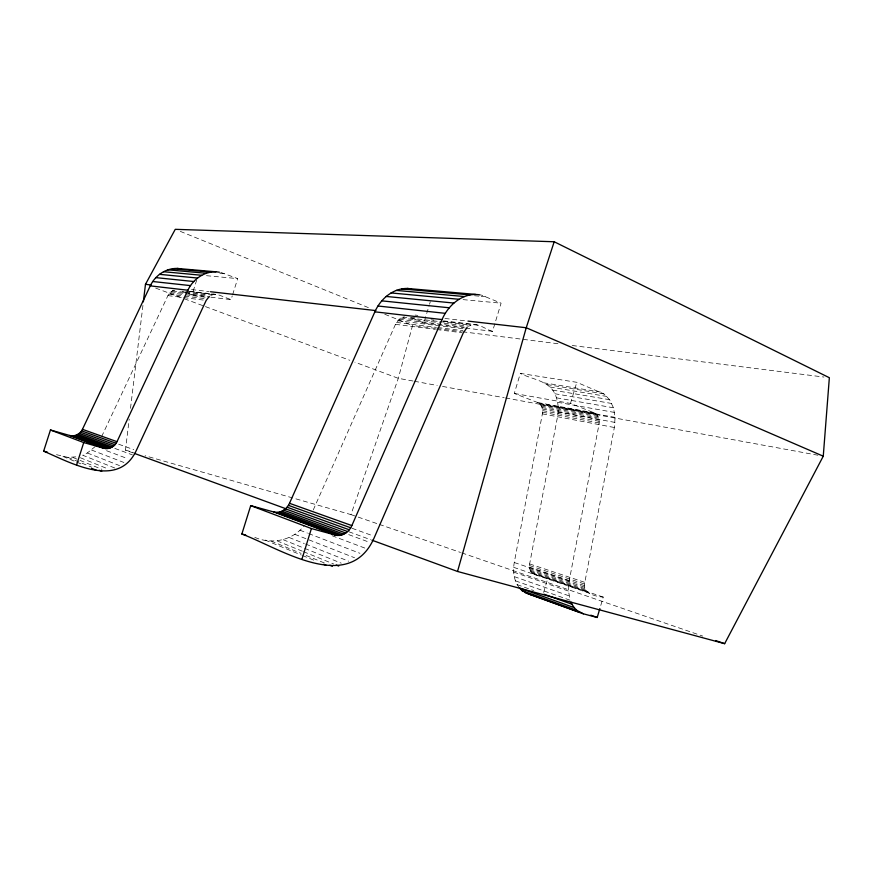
<?xml version="1.0" encoding="UTF-8"?>
<svg xmlns="http://www.w3.org/2000/svg" width="873" height="873" viewBox="0 0 873 873"><rect width="100%" height="100%" fill="white"/><g stroke="black" fill="none" stroke-linecap="round" stroke-linejoin="round"><path stroke-width="0.65" stroke-dasharray="4.37 3.27" d="M519.38 587.933C513.771 580.84 512.702 571.193 514.262 562.518L542.373 413.846C543.192 409.666 541.915 404.363 537.67 402.54L514.284 393.45L520.341 373.404L576.802 382.309L603.854 393.887L609.594 399.692L613.457 407.789L615.094 417.37L614.352 427.508L584.823 582.356C581.876 593.225 595.211 596.455 603.243 597.11L600.231 607.302M603.243 597.11L547.862 578.21L534.298 574.39L531.297 572.372L529.616 568.596L529.638 563.936L557.541 416.628C558.916 408.957 558.251 400.827 554.846 393.745C548.67 380.442 531.875 379.471 520.341 373.404M515.419 580.84L570.211 600.253L568.476 591.076L569.174 581.036L598.943 424.693C599.784 420.36 598.627 414.795 594.24 412.842L570.473 403.424L514.284 393.45M133.122 452.923L125.461 450.119L129.204 419.116M130.503 408.335L143.041 304.546M435.54 328.39L412.536 325.509L398.295 378.315L350.946 514.601L145.125 455.75M570.473 403.424L576.802 382.309M543.617 592.418L547.862 578.21M465.571 328.062L492.536 331.325L501.091 303.171L481.285 295.052M415.024 317.837L409.666 317.215L423.787 322.988L429.167 305.474M429.549 304.219L430.313 301.72M210.851 297.18L231.061 299.635L232.24 295.925M232.622 294.681L237.696 278.607L220.574 272.332M188.339 293.524L191.995 294.899L196.741 279.927M313.254 509.974L395.469 324.341L399.168 319.245L404.286 316.681M101.617 436.642L167.922 295.598L172.287 290.884L173.738 290.251L177.71 290.72M254.796 537.386C271.961 544.85 293.001 540.42 304.47 525.306M114.745 467.993L82.739 455.237L87.333 452.978L95.31 446.474M492.536 331.325C485.082 329.437 476.723 321.1 468.801 326.153L439.457 322.672M210.709 295.456L213.776 294.387L216.973 294.419M56.505 454.68L67.854 457.365L77.872 456.743M219.832 273.227L225.201 273.696M474.508 295.74L479.91 296.22M481.263 296.329L486.654 296.809M206.475 275.693L237.696 278.607M463.083 299.625L501.091 303.171M191.547 289.574L209.16 291.582M415.122 315.077L417.829 315.382M444.935 318.47L466.619 320.948M190.096 291.309L215.631 294.266M443.571 320.871L476.211 324.647M188.535 291.429L218.512 294.856L231.061 299.635M431.011 319.813L433.783 320.031M443.048 321.22L478 325.203M185.676 291.658L212.204 294.779M402.486 317.205L438.541 321.45M439.872 321.613L470.591 325.225M172.287 290.884L184.214 292.302M185.534 292.466L206.726 294.987M400.772 318.067L438.115 322.508M170.955 291.768L184.181 293.361M185.502 293.514L206.672 296.067M399.168 319.245L464.469 327.102M191.995 294.899L209.509 297.016M423.787 322.988L437.264 324.625M438.617 324.789L464.229 327.899M169.766 292.859L184.301 294.637M185.622 294.801L205.439 297.224M397.728 320.707L462.974 328.674M168.74 294.146L183.265 295.947M184.585 296.111L205.701 298.741M396.484 322.421L436.391 327.375M437.722 327.539L463.006 330.671M436.893 328.554L461.25 331.609M462.603 331.784L560.04 343.984M572.219 345.512L823.937 377.049M167.922 295.598L182.435 297.431M183.745 297.595L203.529 300.094M395.469 324.341L435.354 329.372M436.686 329.547L461.937 332.733M543.617 382.778L600.449 392.042M546.978 384.556L603.854 393.887M550.023 387.023L606.931 396.451M552.664 390.111L609.594 399.692M554.846 393.745L611.787 403.501M556.527 397.837L613.457 407.789M557.651 402.289L614.57 412.449M537.67 402.54L594.24 412.842M538.794 403.119L595.375 413.442M558.196 406.982L615.094 417.37M539.82 403.937L596.412 414.293M413.038 381.021L398.295 378.315L354.885 362.175M414.38 381.261L437.177 385.44M442.535 386.423L504.201 397.728M505.543 397.968L817.892 455.215M540.714 404.963L597.318 415.362M541.446 406.174L598.06 416.628M542.013 407.538L598.627 418.058M558.163 411.794L615.018 422.434M542.406 409.033L599.009 419.629M542.591 410.605L599.184 421.277M542.58 412.22L599.162 422.979M542.373 413.846L614.352 427.508M125.461 450.119L133.329 452.367M529.638 563.936L584.823 582.356M529.431 565.529L584.594 584.026M529.431 567.101L584.583 585.674M514.262 562.518L569.174 581.036M529.616 568.596L584.768 587.245M529.998 570.004L585.139 588.718M530.566 571.269L585.707 590.039M531.297 572.372L586.449 591.185M532.181 573.266L587.333 592.112M513.651 567.33L589.482 593.269M350.946 514.601L378.009 523.953M379.297 524.389L460.486 552.434M461.773 552.882L702.754 636.101M513.651 572.066L568.476 591.076M514.241 576.616L569.043 595.833M517.143 584.648L533.709 590.563M118.663 444.215L133.765 449.65M352.015 528.274L373.491 536.011M348.971 531.788L370.676 539.721M114.8 448.395L132.358 454.866M348.72 534.636L370.141 542.537M155.689 288.123L204.217 306.161M205.493 306.63L349.778 360.276M182.271 291.244L187.128 293.077M106.55 450.708L127.796 458.718M332.1 535.727L366.005 548.506M91.556 450.031L123.901 462.483M299.865 530.184L307.372 533.076M308.627 533.556L359.927 553.296M87.333 452.978L119.514 465.593M294.703 534.276L354.536 557.738M289.105 537.484L304.306 543.541M305.572 544.043L348.643 561.208M180.307 231.378L368.362 307.602M384.764 314.247L412.536 325.509M80.327 457.736L108.481 469.117M283.201 539.71L303.389 547.873M304.655 548.375L341.234 563.161M72.874 457.463L101.912 469.325M277.145 540.911L302.276 551.179M303.531 551.692L333.682 564.002M67.854 457.365L91.698 467.186M271.077 541.031L301.109 553.395M306.107 555.457L324.876 563.183M62.943 456.448L75.416 461.61M76.671 462.123L82.902 464.709M265.152 540.071L301.294 555.021M302.538 555.534L315 560.684"/><path stroke-width="1.31" d="M371.953 540.191L457.528 571.466L724.655 643.674L823.261 456.197L829.35 377.725L554.18 241.756L175.255 229.326L145.475 284.325L143.358 301.84M457.528 571.466L526.233 327.746L554.18 241.756M583.382 613.817L576.9 610.423L574.194 607.641L519.38 587.933L522.054 590.617L528.46 593.924L583.382 613.817L597.208 617.484L599.849 608.568M301.949 559.157L311.41 528.547L250.715 505.631L241.854 534.025C279.393 548.004 349.964 595.855 374.757 536.469L463.268 332.897L467.131 327.43M76.595 464.927L83.743 442.567L50.448 429.996L43.65 451.155C70.32 462.526 118.019 489.578 136.275 450.555L206.17 300.432L209.324 296.384M311.41 528.547L335.527 535.116C342.445 536.906 349.255 531.788 351.852 525.59L442.054 319.583C448.22 304.895 463.388 291.855 480.161 294.921M250.715 505.631L273.882 512.014C280.386 513.761 286.988 509.188 289.498 503.306L374.866 311.825C380.442 299.101 392.719 288.319 407.167 288.45L475.676 294.408M83.743 442.567L103.701 448.231C108.994 449.759 114.789 446.583 117.004 441.683L187.902 290.229C193.239 278.454 206.279 269.888 219.385 272.201M50.448 429.996L69.665 435.474C74.707 436.947 80.305 434.023 82.444 429.33L150.254 285.875C155.012 275.639 165.641 268.142 177.11 268.437L215.795 271.798M172.45 268.731L210.971 272.114M401.667 288.887L469.99 294.899M167.878 269.822L206.224 273.282M396.233 290.393L464.36 296.536M163.513 271.71L201.696 275.268M391.017 292.935L458.936 299.275M159.464 274.329L197.494 278.04M386.139 296.449L453.862 303.051M155.841 277.625L193.73 281.521M381.752 300.847L449.279 307.787M152.742 281.51L190.51 285.613M377.954 306.008L445.306 313.342M177.11 268.437L180.58 268.819M407.167 288.45L411.51 288.941M145.475 284.325L150.898 284.936M210.513 291.735L375.827 310.592M467.972 321.1L526.233 327.746L823.261 456.197M150.254 285.875L187.902 290.229M374.866 311.825L442.054 319.583M241.854 534.025L245.739 535.04M528.46 593.924L533.403 595.255M43.65 451.155L47.513 452.214M715.642 640.553L724.655 643.674M82.444 429.33L117.004 441.683M289.498 503.306L351.852 525.59M543.912 594.207L571.946 604.225L574.194 607.641M81.582 430.847L116.109 443.277M288.417 505.347L350.706 527.794M590.803 615.17L597.208 617.484M522.054 590.617L576.9 610.423M525.11 592.625L579.988 612.497M80.512 432.222L114.985 444.728M287.075 507.213L349.309 529.802M134.398 453.393L286.388 508.926M79.247 433.412L113.665 445.994M285.515 508.839L347.661 531.57M77.817 434.383L112.181 447.041M283.769 510.192L345.839 533.043M76.278 435.136L110.576 447.827M281.881 511.251L343.864 534.2M74.642 435.627L108.874 448.362M279.895 511.982L341.79 534.996M72.972 435.845L107.139 448.602M277.865 512.353L339.673 535.422M71.291 435.802L105.393 448.558M275.846 512.364L337.567 535.465M69.665 435.474L103.701 448.231M273.882 512.014L335.527 535.116M336.192 565.027L338.702 566.064M99.227 470.285L101.737 471.322M329.885 565.246L332.384 566.271M91.643 468.321L96.63 470.383M323.719 564.296L326.218 565.322M571.073 602.239L571.946 604.225"/></g></svg>
